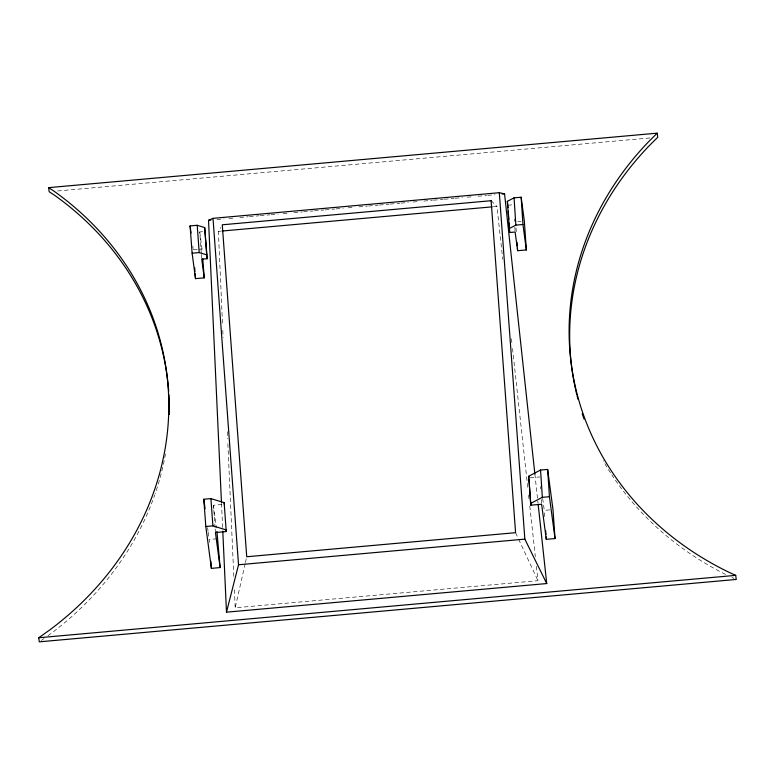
<?xml version="1.0" encoding="UTF-8"?>
<svg xmlns="http://www.w3.org/2000/svg" width="775" height="775" viewBox="0 0 775 775"><rect width="100%" height="100%" fill="white"/><g stroke="black" fill="none" stroke-linecap="round" stroke-linejoin="round"><path stroke-width="0.58" stroke-dasharray="3.88 2.91" d="M536.387 566.244L537.976 580.688L235.203 607.794L245.162 563.716M245.423 562.553L246.731 556.75M222.473 323.059L218.376 231.357L220.594 227.608M41.22 640.479L44.107 638.435M47.953 635.713L49.871 634.347A321.499 283.543 -7.6 0 0 154.719 494.954M57.612 190.979L650.516 137.902M216.952 219.557L224.169 218.908M228.983 218.482L234.999 217.94M239.814 217.513L248.242 216.758M249.443 216.651L259.073 215.789M260.274 215.682L269.903 214.82M271.105 214.714L278.322 214.074M283.137 213.638L289.153 213.106M293.967 212.67L302.395 211.924M303.597 211.817L313.226 210.955M314.427 210.848L324.057 209.986M325.258 209.88L334.887 209.017M336.088 208.911L343.306 208.262M348.12 207.836L354.136 207.293M358.951 206.867L367.379 206.111M368.58 206.005L378.21 205.142M379.411 205.036L389.04 204.183M390.242 204.067L399.871 203.215M401.072 203.108L408.289 202.459M413.104 202.033L419.12 201.49M423.935 201.064L432.363 200.308M433.564 200.202L443.193 199.34M444.395 199.233L454.024 198.371M455.225 198.264L462.442 197.615M467.257 197.189L473.273 196.656M478.088 196.22L486.516 195.474M487.717 195.358L494.934 194.719M201.306 253.28L199.737 231.938L205.191 231.444M218.376 231.357L220.788 231.144M493.326 206.751L496.949 206.421L502.752 259.373M193.275 249.715L197.644 249.327M198.729 249.23L202.004 248.94L202.188 251.352M215.092 527.785L213.435 505.252L224.343 504.292M216.806 538.78L209.163 539.458L209.444 543.072M529.993 477.807L539.817 476.964M507.867 205.22L513.331 204.755M517.778 221.572L521.052 221.301M549.727 509.911L544.273 510.367L542.684 498.441M731.881 577.482L734.07 578.47M491.118 200.715L496.949 206.421M515.578 532.687L518.126 538.141M518.64 539.235L537.976 580.688M199.737 231.938L202.004 248.94M192.801 246.15L193.12 248.523M213.435 505.252L216.458 527.93M207.584 527.63L208.058 531.175M208.213 532.357L208.853 537.094M511.461 338.801L511.984 343.616M512.517 348.43L527.949 489.228M528.608 495.244L529.005 498.858M529.8 506.075L535.331 556.624M534.886 474.097L538.005 502.965M201.393 254.471L201.742 259.208M215.179 528.967L215.44 532.522M544.438 512.779L544.777 517.603M516.014 227.792L516.441 233.818M540.437 486.458L540.601 488.831M541.299 499.507L541.618 504.254M514.271 218.996L514.426 221.369M514.813 227.298L515.123 232.045M221.505 503.314L222.609 527.504M222.793 330.295L223.123 337.532M227.327 431.646L227.647 438.882M227.869 443.707L233.798 576.426M234.399 589.697L235.203 607.794M725.565 574.43A321.499 283.543 -7.6 0 1 611.737 474.736M610.448 472.75A321.499 283.543 -7.6 0 1 603.105 460.631M165.463 453.937A321.499 283.543 -7.6 0 1 155.107 493.83"/><path stroke-width="1.16" d="M538.141 504.167L546.724 583.556L226.494 612.173L238.535 564.772L213.009 218.337L499.313 192.704L504.564 193.857L534.886 474.097M576.784 394.64A321.499 283.543 -7.6 0 1 648.743 146.223L657.752 137.252L657.2 133.164L648.2 142.125A321.499 283.543 -7.6 0 0 730.244 572.899L735.708 575.36L736.25 579.448L39.293 641.836L38.75 637.748L49.329 630.259A321.499 283.543 -7.6 0 0 53.649 190.921L48.631 187.637L49.183 191.735L54.202 195.019A321.499 283.543 -7.6 0 1 168.679 391.278M507.354 201.335L514.058 197.828L521.158 197.237L524.326 221.02L526.351 249.957L517.613 250.693L515.123 232.045L509.669 232.5L507.354 201.335L508.022 207.584M509.156 228.625L515.859 225.118L522.951 224.527L526.351 249.957M528.676 476.247L540.543 470.037L547.644 469.447L553.001 509.63L555.026 538.567L546.288 539.303L541.618 504.254L530.807 505.174L528.676 476.247L528.899 477.894M530.575 503.479L542.345 497.327L549.436 496.736L555.026 538.567M221.447 502.113L208.523 220.303L213.009 218.337M224.343 504.292L224.13 502.636L210.897 498.606L203.796 499.245L205.811 526.516L211.391 568.375L220.119 567.571L216.942 531.514M48.631 187.637L657.2 133.164M208.523 220.303L210.936 220.09M502.161 194.07L504.564 193.857M190.098 225.922L197.199 225.292L204.678 227.569L207.206 258.724L201.742 259.208L204.232 277.857L195.503 278.632L192.113 253.202L190.098 225.922L191.057 233.062M221.989 231.037L492.125 206.857M192.113 253.202L199.204 252.573L206.683 254.849L207.206 258.724M205.811 526.516L212.902 525.876L226.029 529.877L226.252 531.572L215.44 532.522L220.119 567.571M238.535 564.772L524.849 539.138L546.724 583.556M38.75 637.748L735.708 575.36M203.796 499.245L205.065 508.71M202.75 258.579L204.232 277.857M194.67 267.792L194.951 271.405M195.135 273.808L195.503 278.632M210.839 561.148L211.391 568.375M499.313 192.704L524.849 539.138M204.678 227.569L206.683 254.849M197.199 225.292L199.204 252.573M210.897 498.606L212.902 525.876M545.697 530.865L545.958 534.479M546.123 536.891L546.288 539.303M517.022 242.255L517.283 245.869M517.448 248.281L517.613 250.693M528.986 479.086L530.807 505.174M224.13 502.636L226.252 531.572M547.644 469.447L549.436 496.736M540.543 470.037L542.345 497.327M521.158 197.237L522.951 224.527M514.058 197.828L515.859 225.118M508.264 211.149L508.807 219.451M509.039 223.016L509.669 232.5M222.783 531.137L226.494 612.173M584.098 419.159A321.499 283.543 -7.6 0 1 582.209 413.647M577.927 399.144A321.499 283.543 -7.6 0 1 577.055 395.773M168.911 394.746A321.499 283.543 -7.6 0 1 169.308 414.489M491.118 200.715L222.27 224.789L246.731 556.75L515.578 532.687L491.118 200.715"/></g></svg>
